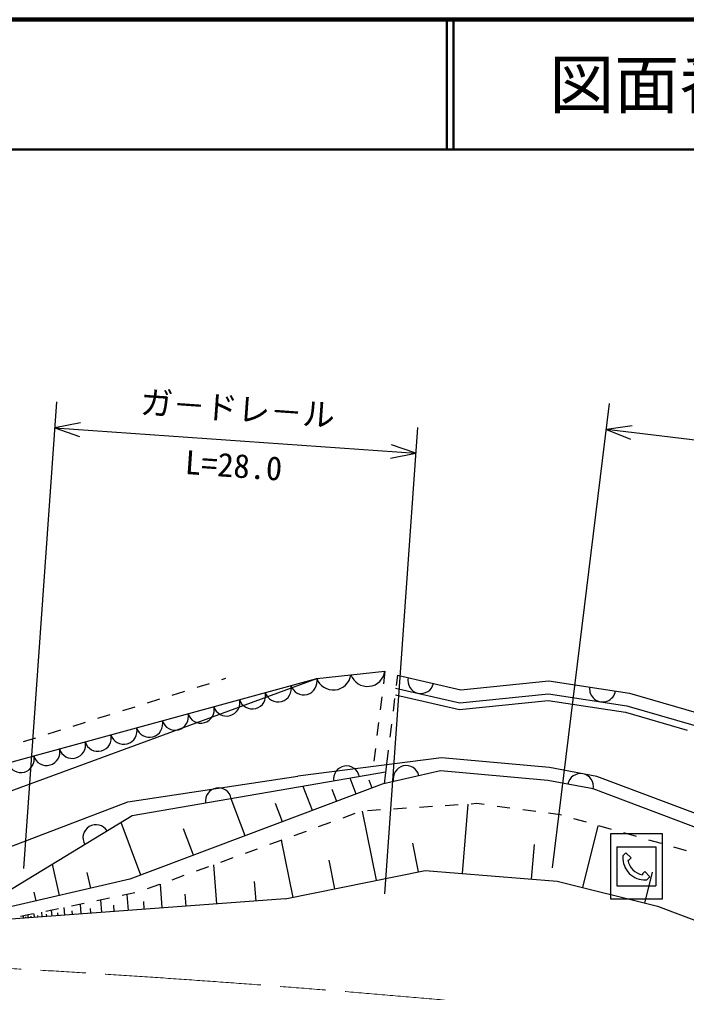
# Model space of a CAD drawing. Units: millimetres, scale not verified. Extents: x 40000 to 680000, y 20000 to 380000.
# Drawn here: x 475850 to 527182, y 305091 to 380000 of the extents above; entities that cross this region are included whole.
import ezdxf
from ezdxf.enums import TextEntityAlignment as Align

# ---------------------------------------------------------------- set-up
doc = ezdxf.new("R2010")
doc.units = ezdxf.units.MM
doc.header["$LTSCALE"] = 1000
doc.linetypes.add('CHAIN', pattern=[18.5, 12, -1.5, 3.5, -1.5])
for name, color, linetype, lineweight in [('M-BGD', 7, 'Continuous', 25), ('M-BMK', 2, 'CHAIN', 13), ('M-STR-STRC', 7, 'Continuous', 25), ('M-TTL', 2, 'Continuous', 140), ('M-TTL-LINE', 7, 'Continuous', 50)]:
    doc.layers.add(name, color=color, linetype=linetype, lineweight=lineweight)
doc.layers.add('M-TTL-TXT', color=7, linetype='Continuous')
doc.styles.add('@ＭＳ ゴシック', font='')
doc.styles.add('ＭＳ ゴシック', font='')
doc.styles.get('@ＭＳ ゴシック').set_extended_font_data('@MS Gothic')
doc.styles.get('ＭＳ ゴシック').set_extended_font_data('MS Gothic')

msp = doc.modelspace()

# ---------------------------------------------------------------- linework, layer by layer
at = {"layer": 'M-BGD'}
for p, q in [((498722, 329279), (503973, 329839)), ((503973, 329839), (503851, 328846)), ((459136, 318411), (498722, 329279)), ((469877, 318658), (498722, 329279)), ((489522, 328590), (490477, 328889)), ((491431, 329188), (491733, 329282)), ((504942, 329524), (504843, 328724)), ((504942, 329524), (509806, 328402)), ((509806, 328402), (516581, 329088)), ((516581, 329088), (522800, 328145)), ((487613, 327993), (488568, 328292)), ((504799, 328531), (509742, 327391)), ((522800, 328145), (530476, 325915)), ((485705, 327396), (486659, 327695)), ((503728, 327854), (503606, 326861)), ((504721, 327731), (504599, 326739)), ((504788, 328021), (509710, 326885)), ((509710, 326885), (516544, 327577)), ((509742, 327391), (516556, 328081)), ((516544, 327577), (522476, 326677)), ((516556, 328081), (522584, 327166)), ((483796, 326799), (484750, 327097)), ((522476, 326677), (527225, 325297)), ((522584, 327166), (530118, 324978)), ((479978, 325604), (480933, 325903)), ((481887, 326201), (482842, 326500)), ((503484, 325869), (503361, 324876)), ((478070, 325007), (479024, 325305)), ((504476, 325746), (504354, 324754)), ((476161, 324410), (477115, 324708)), ((503239, 323884), (503116, 322891)), ((504231, 323761), (503911, 321167)), ((508335, 323156), (497276, 321757)), ((516646, 322405), (508335, 323156)), ((508245, 322160), (503763, 321133)), ((516509, 321413), (508245, 322160)), ((520281, 321727), (516646, 322405)), ((484181, 319779), (497276, 321757)), ((504020, 322046), (484528, 318706)), ((501769, 320363), (501311, 321582)), ((502989, 320821), (502760, 321430)), ((502994, 321899), (502990, 321870)), ((520010, 320760), (516509, 321413)), ((503763, 321133), (484338, 313813)), ((498392, 319094), (497691, 320961)), ((500260, 319796), (499909, 320729)), ((493220, 317150), (492145, 320011)), ((463245, 311783), (484181, 319779)), ((496081, 318225), (495543, 319656)), ((503632, 319149), (502634, 319084)), ((505627, 319279), (504630, 319214)), ((507623, 319408), (506625, 319344)), ((509619, 319538), (508621, 319473)), ((509933, 314259), (510368, 319587)), ((511051, 319631), (510617, 319603)), ((511611, 319556), (511051, 319631)), ((513593, 319289), (512602, 319422)), ((515575, 319021), (514584, 319155)), ((484528, 318706), (471675, 310886)), ((501669, 318863), (500728, 318522)), ((503337, 313730), (502251, 319066)), ((517456, 318768), (516566, 318888)), ((517554, 318740), (517456, 318768)), ((519478, 318194), (518516, 318467)), ((485195, 314135), (483673, 318186)), ((489246, 315657), (488485, 317682)), ((499788, 318181), (498848, 317841)), ((519196, 313169), (520388, 317937)), ((521402, 317649), (520440, 317921)), ((497908, 317500), (496968, 317159)), ((521324, 317310), (521324, 312310)), ((523327, 317103), (522364, 317376)), ((494147, 316137), (493207, 315796)), ((496028, 316818), (495088, 316477)), ((496900, 312420), (496007, 316811)), ((506556, 314385), (506109, 316580)), ((515262, 313824), (515479, 316488)), ((521824, 316310), (524824, 316310)), ((521824, 316310), (521824, 313310)), ((525251, 316557), (524289, 316830)), ((524824, 316310), (524824, 313310)), ((527175, 316012), (526213, 316285)), ((492267, 315455), (491327, 315114)), ((478938, 312565), (478383, 314967)), ((490387, 314773), (489447, 314433)), ((491039, 311910), (490816, 314929)), ((500119, 313075), (499672, 315270)), ((481340, 313120), (481063, 314321)), ((488507, 314092), (487567, 313751)), ((496304, 312298), (507082, 314491)), ((507082, 314491), (517216, 313664)), ((484338, 313813), (471675, 310886)), ((486626, 313410), (485686, 313069)), ((486843, 311600), (486707, 313439)), ((494058, 312133), (493947, 313642)), ((521824, 313310), (524824, 313310)), ((477133, 312148), (476976, 312826)), ((484738, 312756), (483759, 312554)), ((484232, 311407), (484141, 312632)), ((488682, 311736), (488614, 312655)), ((496304, 312298), (474843, 310714)), ((479340, 311046), (479297, 311633)), ((480821, 311947), (479842, 311745)), ((480591, 311138), (480535, 311888)), ((482780, 312351), (481800, 312149)), ((482189, 311256), (482118, 312215)), ((483148, 311327), (483113, 311806)), ((485457, 311498), (485412, 312110)), ((524937, 311734), (533588, 308494)), ((476904, 311139), (475924, 310937)), ((476162, 310811), (476149, 310983)), ((476334, 310824), (476328, 310910)), ((476529, 310838), (476512, 311058)), ((476749, 310855), (476740, 310965)), ((476997, 310873), (476977, 311154)), ((477278, 310894), (477268, 311034)), ((477596, 310917), (477570, 311276)), ((478862, 311543), (477883, 311341)), ((477956, 310944), (477942, 311123)), ((478362, 310974), (478328, 311433)), ((478821, 311008), (478804, 311237)), ((479927, 311089), (479906, 311383)), ((481341, 311194), (481313, 311569))]:
    msp.add_line(p, q, dxfattribs=at)
for centre, radius, start, end in [((502627, 330017), 1358, 199.71343, 352.44986), ((497726, 329033), 1027, 196.81788, 13.88559), ((500001, 329738), 1358, 199.71343, 352.44986), ((506737, 329110), 1000, 167.00538, 347.00538), ((493767, 327946), 1027, 196.81788, 13.88559), ((495746, 328490), 1027, 196.81788, 13.88559), ((520723, 328460), 1000, 171.37265, 351.37265), ((491788, 327403), 1027, 196.81788, 13.88559), ((489809, 326859), 1027, 196.81788, 13.88559), ((485850, 325773), 1027, 196.81788, 13.88559), ((487829, 326316), 1027, 196.81788, 13.88559), ((483871, 325229), 1027, 196.81788, 13.88559), ((479912, 324142), 1027, 196.81788, 13.88559), ((481891, 324686), 1027, 196.81788, 13.88559), ((477933, 323599), 1027, 196.81788, 13.88559), ((475954, 323056), 1027, 196.81788, 13.88559), ((501019, 321532), 1000, 9.72446, 189.72446), ((505611, 321557), 1000, 12.90741, 192.90741), ((519027, 320943), 1000, 349.42648, 169.42648), ((491163, 319843), 1000, 9.72446, 189.72446), ((481736, 317007), 1000, 31.31735, 211.31735)]:
    msp.add_arc(centre, radius, start, end, dxfattribs=at)
at = {"layer": 'M-BMK'}
msp.add_arc((417389, -717290), 1025859, 81.56018, 87.31774, dxfattribs=at)
at = {"layer": 'M-STR-STRC'}
for p, q in [((476187, 314644), (478719, 350555)), ((516873, 314695), (521256, 350427)), ((480542, 348940), (478578, 348560)), ((478578, 348560), (506363, 346601)), ((478578, 348560), (480469, 347907)), ((503972, 312685), (506503, 348596)), ((522993, 348720), (521012, 348442)), ((575322, 341780), (521012, 348442)), ((521012, 348442), (522867, 347693)), ((506363, 346601), (504472, 347253)), ((504399, 346221), (506363, 346601))]:
    msp.add_line(p, q, dxfattribs=at)
at = {"layer": 'M-TTL'}
msp.add_line((680000, 380000), (40000, 380000), dxfattribs=at)
at = {"layer": 'M-TTL-LINE'}
for p, q in [((508747, 380000), (508747, 370000)), ((509247, 380000), (509247, 370000)), ((40000, 370000), (680000, 370000))]:
    msp.add_line(p, q, dxfattribs=at)

# ---------------------------------------------------------------- texts
at = {"layer": 'M-STR-STRC', "style": 'ＭＳ ゴシック'}
msp.add_text('ガ－ドレ－ル', height=1833, rotation=355.968, dxfattribs=at).set_placement((492541, 348578), align=Align.BOTTOM_CENTER)
at = {"layer": 'M-STR-STRC', "style": '@ＭＳ ゴシック'}
msp.add_text('L=28.0', height=1833, rotation=355.968, dxfattribs=at).set_placement((492400, 346583), align=Align.TOP_CENTER)
at = {"layer": 'M-TTL-TXT', "style": 'ＭＳ ゴシック'}
msp.add_text('図面番号', height=3666, dxfattribs=at).set_placement((526622, 375000), align=Align.MIDDLE_CENTER)

# ---------------------------------------------------------------- wipeouts: each hides what was drawn before it
msp.add_wipeout([(522289, 315538), (522289, 315618), (522516, 315844), (522912, 315448), (522742, 315279), (522662, 315279), (522667, 315254), (522673, 315229), (522679, 315205), (522686, 315180), (522693, 315156), (522700, 315132), (522708, 315107), (522716, 315083), (522725, 315060), (522734, 315036), (522744, 315012), (522754, 314989), (522764, 314966), (522775, 314943), (522786, 314920), (522798, 314898), (522810, 314875), (522822, 314853), (522835, 314831), (522848, 314809), (522861, 314788), (522875, 314767), (522889, 314746), (522904, 314725), (522919, 314704), (522934, 314684), (522950, 314664), (522966, 314645), (522982, 314625), (522999, 314606), (523016, 314587), (523033, 314569), (523051, 314551), (523069, 314533), (523087, 314515), (523106, 314498), (523124, 314481), (523144, 314464), (523163, 314448), (523183, 314432), (523203, 314416), (523223, 314401), (523244, 314386), (523264, 314372), (523286, 314358), (523307, 314344), (523328, 314330), (523350, 314317), (523372, 314305), (523394, 314293), (523417, 314281), (523439, 314269), (523462, 314258), (523485, 314247), (523508, 314237), (523532, 314227), (523555, 314218), (523579, 314209), (523603, 314200), (523627, 314192), (523651, 314184), (523675, 314177), (523700, 314170), (523724, 314163), (523749, 314157), (523773, 314152), (523793, 314147), (523793, 314227), (523963, 314397), (524359, 314001), (524133, 313775), (524053, 313775), (524043, 313774), (524014, 313773), (523985, 313772), (523956, 313772), (523927, 313773), (523897, 313773), (523868, 313775), (523839, 313777), (523810, 313779), (523781, 313782), (523752, 313785), (523723, 313789), (523694, 313794), (523665, 313798), (523637, 313804), (523608, 313810), (523579, 313816), (523551, 313823), (523523, 313830), (523495, 313838), (523467, 313847), (523439, 313856), (523411, 313865), (523384, 313875), (523356, 313885), (523329, 313896), (523302, 313907), (523275, 313919), (523249, 313931), (523223, 313944), (523196, 313957), (523171, 313970), (523145, 313984), (523120, 313999), (523094, 314014), (523070, 314029), (523045, 314045), (523021, 314061), (522997, 314078), (522973, 314095), (522949, 314112), (522926, 314130), (522904, 314148), (522881, 314167), (522859, 314186), (522837, 314205), (522816, 314225), (522794, 314245), (522774, 314266), (522753, 314287), (522733, 314308), (522714, 314329), (522694, 314351), (522675, 314374), (522657, 314396), (522639, 314419), (522621, 314442), (522604, 314466), (522587, 314490), (522570, 314514), (522554, 314538), (522539, 314563), (522523, 314588), (522509, 314613), (522494, 314639), (522481, 314664), (522467, 314690), (522454, 314716), (522442, 314743), (522430, 314769), (522418, 314796), (522407, 314823), (522396, 314850), (522386, 314878), (522376, 314905), (522367, 314933), (522359, 314961), (522350, 314989), (522343, 315017), (522335, 315046), (522329, 315074), (522322, 315102), (522317, 315131), (522311, 315160), (522307, 315189), (522302, 315218), (522299, 315247), (522295, 315276), (522293, 315305), (522291, 315334), (522289, 315363), (522288, 315392), (522287, 315421), (522287, 315451), (522287, 315480), (522288, 315509)])

# ---------------------------------------------------------------- next in the draw order: linework, layer by layer
at = {"layer": 'M-BGD'}
for p, q in [((535725, 315895), (520281, 321727)), ((535450, 314930), (520010, 320760)), ((523964, 311977), (524560, 314361)), ((517216, 313664), (524937, 311734))]:
    msp.add_line(p, q, dxfattribs=at)
for points in [[(521324, 312310), (525324, 312310), (525324, 317310), (521324, 317310)], [(522662, 315279), (522742, 315279), (522912, 315448), (522516, 315844), (522289, 315618), (522289, 315538)], [(524053, 313775), (524133, 313775), (524359, 314001), (523963, 314397), (523793, 314227), (523793, 314147)]]:
    msp.add_lwpolyline(points, dxfattribs=at)
for centre, radius, start, end in [((523960, 315446), 1674, 176.84068, 273.15932), ((524086, 315571), 1453, 191.60151, 258.39849)]:
    msp.add_arc(centre, radius, start, end, dxfattribs=at)

doc.saveas('drawing.dxf')
